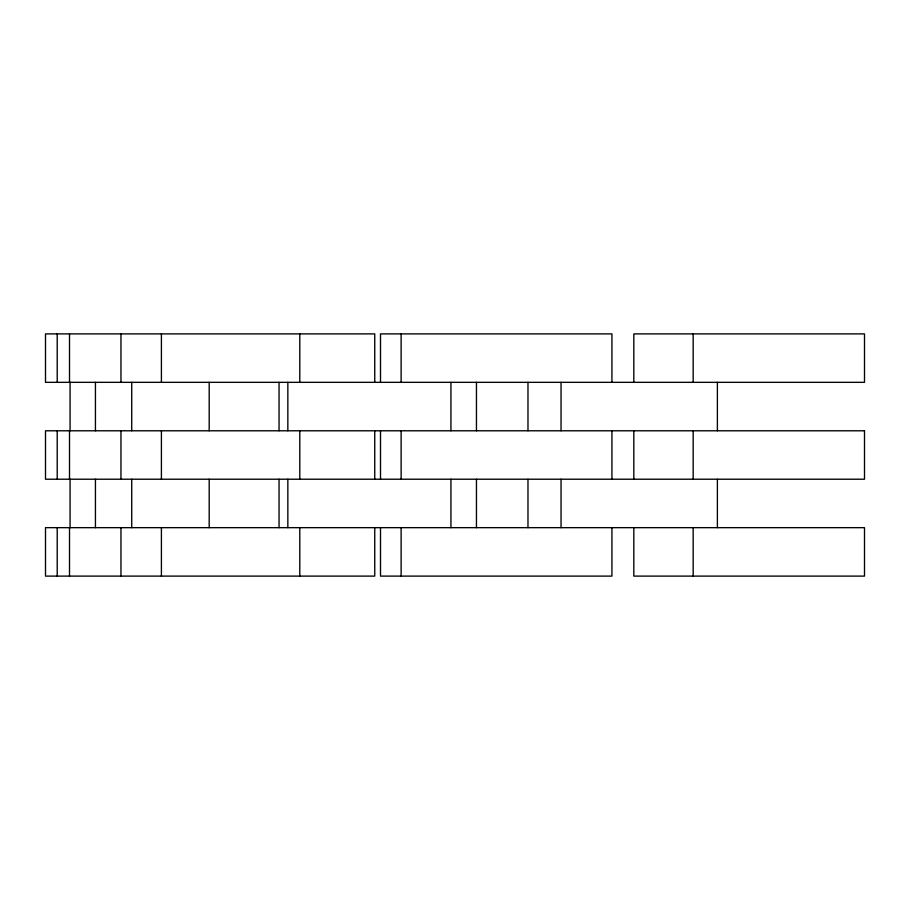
<?xml version="1.0" encoding="UTF-8"?>
<svg xmlns="http://www.w3.org/2000/svg" width="910" height="910" viewBox="0 0 910 910"><rect width="100%" height="100%" fill="white"/><g stroke="black" fill="none" stroke-linecap="round" stroke-linejoin="round"><path stroke-width="1.36" d="M717.387 382.337L717.387 430.783M717.387 479.217L717.387 527.663M693.17 333.89L693.17 382.337M693.17 430.783L693.17 479.217M693.17 527.663L693.17 576.11M633.815 382.337L633.815 333.89L864.5 333.89L864.5 382.337L45.5 382.337L45.5 333.89L374.749 333.89L374.749 382.337M633.815 430.783L633.815 479.217M633.815 527.663L633.815 576.11L864.5 576.11L864.5 527.663L45.5 527.663L45.5 576.11L374.749 576.11L374.749 527.663M611.929 382.337L611.929 333.89L380.505 333.89L380.505 382.337M611.929 430.783L611.929 479.217M611.929 527.663L611.929 576.11L380.505 576.11L380.505 527.663M561.038 382.337L561.038 430.783M561.038 479.217L561.038 527.663M527.982 382.337L527.982 430.783M527.982 479.217L527.982 527.663M476.453 382.337L476.453 430.783M476.453 479.217L476.453 527.663M450.928 382.337L450.928 430.783M450.928 479.217L450.928 527.663M401.128 333.89L401.128 382.337M401.128 430.783L401.128 479.217M401.128 527.663L401.128 576.11M380.505 430.783L380.505 479.217M374.749 430.783L374.749 479.217M299.788 333.89L299.788 382.337M299.788 430.783L299.788 479.217M299.788 527.663L299.788 576.11M287.844 382.337L287.844 430.783M287.844 479.217L287.844 527.663M279.051 382.337L279.051 430.783M279.051 479.217L279.051 527.663M209.186 382.337L209.186 430.783M209.186 479.217L209.186 527.663M161.411 333.89L161.411 382.337M161.411 430.783L161.411 479.217M161.411 527.663L161.411 576.11M131.722 382.337L131.722 430.783M131.722 479.217L131.722 527.663M120.962 333.89L120.962 382.337M120.962 430.783L120.962 479.217M120.962 527.663L120.962 576.11M95.436 382.337L95.436 430.783M95.436 479.217L95.436 527.663M70.07 382.337L70.07 430.783M70.07 479.217L70.07 527.663M69.513 333.89L69.513 382.337M69.513 430.783L69.513 479.217M69.513 527.663L69.513 576.11M57.216 333.89L57.216 382.337M57.216 430.783L57.216 479.217M57.216 527.663L57.216 576.11M864.5 430.783L45.5 430.783L45.5 479.217L864.5 479.217L864.5 430.783"/></g></svg>
